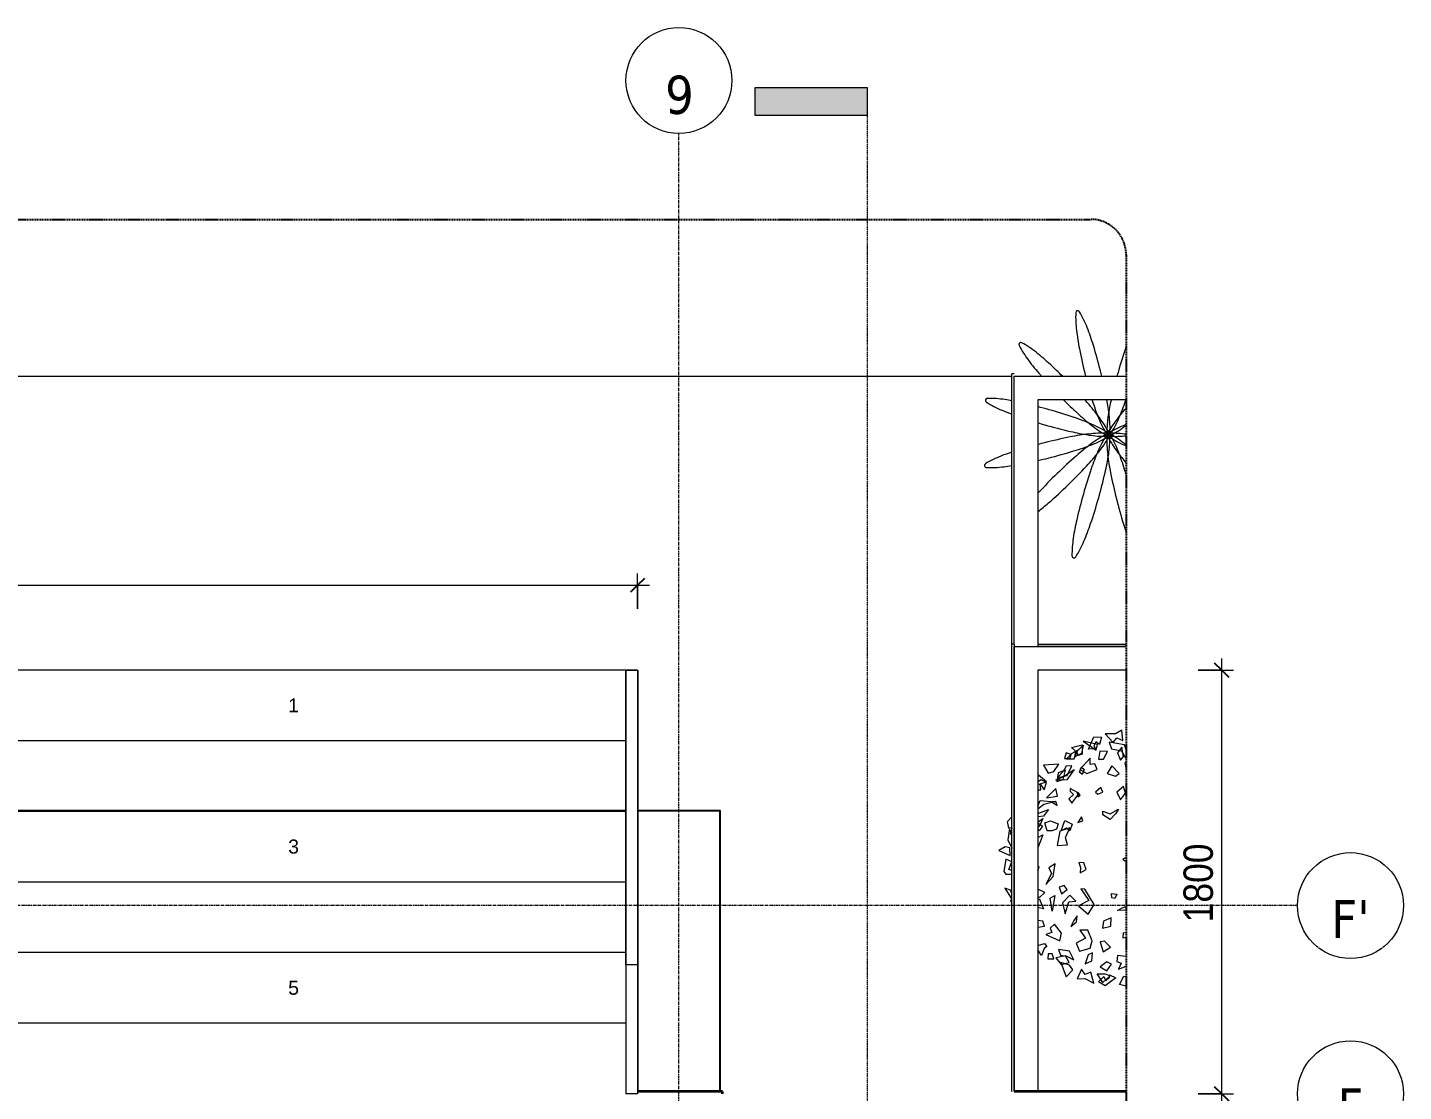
# Model space of a CAD drawing. Header units: millimetres. Extents: x 74302 to 149682, y -1785 to 49068.
# Drawn here: x 80785 to 86631, y 44547 to 49068 of the extents above; entities that cross this region are included whole.
import ezdxf

# ---------------------------------------------------------------- set-up
doc = ezdxf.new("R2010")
doc.units = ezdxf.units.MM
for name, pattern in [('Dash - Tight', [4.5, 3, -1.5]), ('Dash Dot 3_16_', [7.9375, 4.7625, -1.5875, 0, -1.5875]), ('Grid Line', [22.225, 12.7, -3.175, 3.175, -3.175]), ('Hidden', [7.14375, 4.7625, -2.38125])]:
    doc.linetypes.add(name, pattern=pattern)
for name, color, linetype, lineweight in [('A-ANNO-DIMS', 211, 'Continuous', 9), ('A-ANNO-DIMS-50', 211, 'Continuous', 9), ('A-DETL-GENF-2', 92, 'Dash - Tight', 18), ('A-DETL-GENF-3', 92, 'Hidden', 25), ('A-FLOR', 192, 'Continuous', 18), ('A-FLOR-HRAL', 11, 'Continuous', 18), ('A-WALL', 113, 'Continuous', 18), ('A-WALL-3', 113, 'Continuous', 35), ('C-PRKG', 70, 'Continuous', 18), ('G-ANNO-SYMB', 111, 'Continuous', 9), ('G-ANNO-SYMB-1', 111, 'Dash Dot 3_16_', 18), ('G-IMPT', 8, 'Continuous', 18), ('G-IMPT-2', 8, 'Continuous', 25), ('L-PLNT-1', 253, 'Continuous', 18), ('M-EQPM', 50, 'Continuous', 18), ('S-GRID-1', 1, 'Grid Line', 9), ('S-GRID-IDEN', 1, 'Continuous', 9), ('S-STRS', 31, 'Continuous', 18), ('S-STRS-ANNO', 31, 'Continuous', 18)]:
    doc.layers.add(name, color=color, linetype=linetype, lineweight=lineweight)
doc.styles.add('Arial_1', font='arial.ttf', dxfattribs={"height": 59.53})
doc.styles.add('Tahoma_B', font='tahomabd.ttf', dxfattribs={"height": 162.5})
doc.styles.add('UTM Avo', font='', dxfattribs={"width": 0.9, "height": 125})
doc.styles.get('UTM Avo').set_extended_font_data('UTM Avo')
doc.dimstyles.new('1_Dim_chi_tiet_2_5', dxfattribs={"dimscale": 304.8, "dimtxt": 124.912619, "dimasz": 0.19685, "dimexe": 0.164042, "dimexo": 0.0625, "dimgap": 0.016404, "dimtad": 1, "dimdec": 0, "dimrnd": 5, "dimzin": 0, "dimdsep": 46, "dimtxsty": 'UTM Avo', "dimblk1": 'OBLIQUE', "dimblk2": 'OBLIQUE', "dimsah": 1, "dimcen": 0.09, "dimdle": 0.164042, "dimazin": 0, "dimtfac": 1, "dimtdec": 4, "dimtix": 1, "dimtmove": 0, "dimatfit": 3, "dimfxl": 0.328084, "dimfxlon": 1, "dimtvp": 1, "dimtolj": 1, "dimtzin": 0, "dimarcsym": 2})

# ---------------------------------------------------------------- blocks, each defined once
blk = doc.blocks.new('Top Rail Type - Top Rail_Internal_-939791-TKCS_SẢNH - BẬC CẤP 2 - MẶT BẰNG')
at = {"layer": 'A-FLOR-HRAL'}
for p, q in [((83327.2, 46336.9), (83377.2, 46336.9)), ((83327.2, 45084.8), (83327.2, 46336.9)), ((83377.2, 46336.9), (83377.2, 45084.8)), ((83377.2, 45084.8), (83327.2, 45084.8))]:
    blk.add_line(p, q, dxfattribs=at)
blk = doc.blocks.new('Top Rail Type - Top Rail_Internal_-V3-TKCS_SẢNH - BẬC CẤP 2 - MẶT BẰNG')
at = {"layer": 'A-FLOR-HRAL'}
for p, q in [((83377.2, 46336.9), (83327.2, 46336.9)), ((83327.2, 46336.9), (83327.2, 44536.9)), ((83377.2, 46336.9), (83377.2, 44536.9)), ((83377.2, 44536.9), (83327.2, 44536.9))]:
    blk.add_line(p, q, dxfattribs=at)
blk = doc.blocks.new('BAI XE PCCC - BAI XE PCCC-1475173-TKCS_SẢNH - BẬC CẤP 2 - MẶT BẰNG')
at = {"layer": 'C-PRKG'}
blk.add_line((3685, 0), (12715, 0), dxfattribs=at)
blk = doc.blocks.new('TKTC_XREF_251221_MB TANG 1 - TKTC_XREF_260130_MB TANG 1_dwg-4202109-TKCS_SẢNH - BẬC CẤP 2 - MẶT BẰNG')
at = {"layer": 'G-IMPT-2'}
blk.add_line((-119824.5, -355607.7), (-125573.7, -355607.7), dxfattribs=at)
at = {"layer": 'G-IMPT-2', "flags": 128}
blk.add_lwpolyline([(-119424.1, -356799.7), (-119424.1, -355607.7), (-119774.5, -355607.7)], dxfattribs=at)
blk = doc.blocks.new('TKTC_XREF_251221_MB TANG 1 - TKTC_XREF_251221_MB TANG 1-2038492-TKCS_SẢNH - BẬC CẤP 2 - MẶT BẰNG')
blk.add_blockref('TKTC_XREF_251221_MB TANG 1 - TKTC_XREF_260130_MB TANG 1_dwg-4202109-TKCS_SẢNH - BẬC CẤP 2 - MẶT BẰNG', (169499.1, 384109.7))
blk = doc.blocks.new('CAY BACH TRINH - CAY BACH TRINH_dwg-2249800-TKCS_SẢNH - BẬC CẤP 2 - MẶT BẰNG')
at = {"layer": 'G-IMPT'}
for p, q in [((-83, 1327), (-78, 1331)), ((-1250, 598), (-1109, 650)), ((-1595, 398), (-1619, 320)), ((-1619, 320), (-1594, 328)), ((-1597, 135), (-1594, 147)), ((-1604, -526), (-1594, -514)), ((-1250, -505), (-1224, -515)), ((-1173, -669), (-1250, -651)), ((-129, -656), (-78, -638)), ((-120, -1056), (-78, -1045)), ((-180, -1469), (-78, -1430))]:
    blk.add_line(p, q, dxfattribs=at)
at = {"layer": 'G-IMPT', "flags": 128}
for points in [[(-357, 1653), (-250, 1541), (-201, 1603), (-123, 1566), (-133, 1703), (-220, 1653)], [(-715, 1368), (-728, 1408), (-805, 1472), (-663, 1508), (-663, 1385)], [(-648, 1504), (-672, 1392), (-758, 1347), (-746, 1419), (-706, 1444)], [(-477, 1437), (-459, 1512), (-646, 1555)], [(-578, 1452), (-505, 1613), (-404, 1608), (-431, 1511), (-482, 1548), (-505, 1489), (-486, 1456)], [(-133, 1478), (-191, 1403), (-152, 1303), (-113, 1353)], [(-874, 1403), (-896, 1328), (-826, 1327), (-809, 1379)], [(-870, 1320), (-769, 1323), (-719, 1438), (-798, 1395)], [(-556, 1333), (-692, 1179), (-600, 1129), (-460, 1181), (-492, 1255), (-553, 1247)], [(-428, 1425), (-446, 1319), (-376, 1318), (-327, 1420)], [(-1174, 1238), (-1112, 1130), (-1037, 1152), (-972, 1252)], [(-766, 1181), (-866, 1042), (-1009, 1038), (-900, 1094)], [(-996, 1019), (-915, 1047), (-883, 1171), (-978, 1137)], [(-989, 1076), (-860, 1099), (-799, 1231), (-876, 1225), (-913, 1152)], [(-697, 1145), (-671, 1210), (-634, 1180), (-660, 1114)], [(-269, 1228), (-328, 1128), (-220, 1091), (-172, 1128)], [(-1010, 928), (-1137, 803), (-990, 828)], [(-840, 791), (-799, 735), (-718, 839), (-724, 876), (-821, 927), (-821, 894), (-775, 847)], [(-415, 941), (-483, 878), (-454, 853), (-386, 878)], [(-113, 953), (-201, 878), (-152, 778), (-84, 866)], [(-993, 702), (-1009, 756), (-1064, 751)], [(-717, 878), (-717, 816), (-688, 841)], [(-721, 477), (-654, 499), (-671, 550)], [(-220, 591), (-289, 516), (-386, 578), (-386, 628), (-289, 591), (-181, 653)], [(-1065, 367), (-1127, 366), (-1158, 473), (-1082, 500), (-981, 458), (-1000, 389)], [(-855, 181), (-881, 279), (-825, 405), (-958, 362), (-994, 169)], [(-942, 366), (-893, 503), (-795, 453), (-825, 366), (-873, 403)], [(-1619, 40), (-1622, 139), (-1683, 152), (-1767, 105)], [(-1145, -345), (-1046, -242), (-1021, -71), (-1105, -125), (-1069, -201)], [(-688, -191), (-610, -147), (-641, -60), (-704, -55), (-685, -122)], [(-935, -470), (-860, -411), (-900, -361), (-966, -383)], [(-1024, -493), (-1058, -702), (-1088, -530)], [(-888, -735), (-838, -578), (-745, -570), (-823, -487), (-921, -590)], [(-582, -741), (-504, -613), (-626, -407), (-681, -406), (-575, -561), (-711, -631)], [(-229, -532), (-269, -525), (-272, -467), (-200, -477)], [(-1144, -1010), (-957, -1095), (-936, -993), (-1027, -873), (-1088, -926), (-1063, -982)], [(-811, -903), (-736, -844), (-727, -764), (-770, -826)], [(-393, -926), (-281, -901), (-277, -790), (-378, -835)], [(-698, -1231), (-557, -1193), (-527, -1096), (-584, -953), (-693, -951), (-619, -1061), (-741, -1124)], [(-1117, -1335), (-1039, -1334), (-1059, -1267), (-1114, -1266)], [(-771, -1348), (-831, -1232), (-975, -1212), (-947, -1284), (-866, -1298)], [(-622, -1399), (-535, -1360), (-523, -1254), (-580, -1280)], [(-384, -1242), (-286, -1181), (-363, -1098), (-424, -1108)], [(-883, -1296), (-1010, -1321), (-942, -1409), (-834, -1384)], [(-872, -1573), (-787, -1482), (-829, -1416), (-944, -1384)], [(-336, -1491), (-270, -1405), (-332, -1372), (-423, -1439)], [(-505, -1659), (-547, -1509), (-620, -1542), (-671, -1472), (-727, -1598), (-626, -1595)], [(-386, -1646), (-464, -1534), (-357, -1534), (-289, -1559)], [(-215, -1584), (-355, -1693), (-443, -1641), (-373, -1567), (-346, -1624), (-297, -1583), (-299, -1545)]]:
    blk.add_lwpolyline(points, close=True, dxfattribs=at)
for points in [[(-78, 1442), (-99, 1506), (-301, 1542), (-270, 1454), (-140, 1428), (-83, 1327)], [(-78, 1280), (-94, 1266), (-78, 1186)], [(-1250, 911), (-1208, 910), (-1218, 988), (-1136, 1017), (-1240, 1107), (-1250, 1073)], [(-1164, 910), (-1135, 1007), (-1204, 1044), (-1250, 1018)], [(-1250, 990), (-1216, 980), (-1164, 910)], [(-1250, 695), (-1217, 768), (-1027, 752), (-1169, 714), (-1250, 653)], [(-1594, 407), (-1634, 403), (-1653, 491), (-1595, 553)], [(-1109, 650), (-1174, 560), (-1250, 550)], [(-1594, 308), (-1626, 391), (-1648, 247), (-1597, 135)], [(-1250, 482), (-1185, 528), (-1224, 441), (-1250, 412)], [(-1250, 474), (-1188, 428), (-1232, 366), (-1250, 391)], [(-1250, 277), (-1183, 312), (-1221, 219), (-1250, 142)], [(-78, 14), (-123, -9), (-94, -34), (-78, -29)], [(-1595, -47), (-1673, -9), (-1702, -172), (-1673, -209), (-1594, -209)], [(-1594, -159), (-1634, -147), (-1595, -47)], [(-1594, -170), (-1599, -161), (-1594, -158)], [(-1250, -161), (-1232, -115), (-1250, -102)], [(-1594, -465), (-1615, -421), (-1690, -396), (-1604, -526)], [(-1595, -596), (-1604, -509), (-1594, -511)], [(-1224, -515), (-1157, -451), (-1250, -408)], [(-1250, -532), (-1227, -542), (-1173, -669)], [(-1594, -571), (-1613, -563), (-1594, -601)], [(-78, -688), (-193, -693), (-129, -656)], [(-1250, -912), (-1163, -901), (-1183, -834), (-1250, -823)], [(-78, -993), (-117, -988), (-120, -1056)], [(-1250, -1155), (-1162, -1128), (-1130, -1172)], [(-1130, -1172), (-1165, -1196), (-1203, -1289), (-1250, -1213)], [(-78, -1305), (-194, -1290), (-200, -1370), (-142, -1392), (-180, -1469)], [(-78, -1695), (-167, -1674), (-109, -1565), (-78, -1570)]]:
    blk.add_lwpolyline(points, dxfattribs=at)
blk = doc.blocks.new('CAY BACH TRINH - CAY BACH TRINH-2249732-TKCS_SẢNH - BẬC CẤP 2 - MẶT BẰNG')
at = {"xscale": 0.3200000000000001, "yscale": 0.3200000000000001, "zscale": 0.3200000000000001}
blk.add_blockref('CAY BACH TRINH - CAY BACH TRINH_dwg-2249800-TKCS_SẢNH - BẬC CẤP 2 - MẶT BẰNG', (0, 0), dxfattribs=at)
blk = doc.blocks.new('CAY LAI TAY - CAY LAI TAY_dwg-2249844-TKCS_SẢNH - BẬC CẤP 2 - MẶT BẰNG')
at = {"layer": 'G-IMPT'}
for p, q in [((-195, 421), (-194, 416)), ((208, 109), (212, 112))]:
    blk.add_line(p, q, dxfattribs=at)
for centre, radius, start, end in [((-369, 1466), 24.6, 104.1164, 177.583), ((-369, 1466), 24.6, 30.6499, 104.1164), ((882, 1414), 1276, 177.583, 187.1066), ((-1446, 828), 1276, 21.1263, 30.6499), ((2760, 1648), 3169, 187.1066, 191.2008), ((-3211, 146), 3169, 17.032, 21.1263), ((-1053, 1085), 24.6, 134.1164, 207.583), ((57, 1665), 1276, 207.583, 217.1066), ((-1053, 1085), 24.6, 60.6499, 134.1164), ((-1666, -6), 1276, 51.1263, 60.6499), ((5779, 2246), 6247, 191.2008, 194.1164), ((-6154, -755), 6247, 14.1164, 17.032), ((6128, -945), 6247, 161.2596, 164.1164), ((1566, 2807), 3169, 217.1066, 221.2008), ((-2854, -1479), 3169, 47.032, 51.1263), ((-4952, -3731), 6247, 45.2398, 47.032), ((3882, 4834), 6247, 221.2008, 221.3905), ((5779, 2246), 6247, 194.1164, 194.2861), ((-6154, -755), 6247, 13.5134, 14.1164), ((6128, -945), 6247, 164.1164, 164.6927), ((-1454, 414), 24.6, 164.1164, 237.583), ((-1454, 414), 24.6, 90.6499, 164.1164), ((-783, 1470), 1276, 237.583, 247.1066), ((-1440, -838), 1276, 81.1263, 90.6499), ((-1732, -2707), 3169, 79.5918, 81.1263), ((-2423, -5707), 6247, 74.1164, 75.403), ((3882, 4834), 6247, 224.9505, 227.032), ((-4952, -3731), 6247, 41.2008, 41.6662), ((-2636, -1704), 3169, 37.1066, 41.2008), ((2836, 1344), 3169, 197.032, 201.1263), ((-3134, -157), 3169, 7.1066, 10.5271), ((3128, -254), 3169, 167.6909, 171.1263), ((-2793, 1431), 3169, 337.1066, 341.2008), ((-5707, 2423), 6247, 341.2008, 341.3131), ((-47, 3214), 3169, 247.1066, 249.444), ((-2423, -5707), 6247, 71.2008, 74.1164), ((-1431, -2793), 3169, 67.1066, 71.2008), ((1784, 2582), 3169, 227.032, 231.1263), ((1071, 662), 1276, 201.1263, 210.6499), ((-1127, -562), 1276, 27.583, 37.1066), ((1258, 38), 1276, 171.1263, 180.6499), ((1109, -596), 1276, 141.1263, 150.6499), ((-1257, 77), 1276, 357.583, 7.1066), ((-1050, 695), 1276, 327.583, 337.1066), ((2582, -1784), 3169, 138.4165, 141.1263), ((945, 6128), 6247, 253.3155, 254.1164), ((945, 6128), 6247, 254.1164, 257.032), ((157, -3134), 3169, 97.1066, 101.2008), ((254, 3128), 3169, 257.032, 261.1263), ((-77, -1257), 1276, 87.583, 97.1066), ((562, -1127), 1276, 117.583, 127.1066), ((596, 1109), 1276, 231.1263, 240.6499), ((-695, -1050), 1276, 57.583, 67.1066), ((-18, -17), 24.6, 44.1164, 117.583), ((-6, 24), 24.6, 210.6499, 284.1164), ((-7, -24), 24.6, 74.1164, 147.583), ((-24, -6), 24.6, 14.1164, 87.583), ((6, -24), 24.6, 104.1164, 177.583), ((7, 24), 24.6, 180.6499, 254.1164), ((-24, -6), 24.6, 300.6499, 14.1164), ((-24, 7), 24.6, 344.1164, 57.583), ((18, 17), 24.6, 150.6499, 224.1164), ((17, -18), 24.6, 134.1164, 207.583), ((24, 6), 24.6, 120.6499, 194.1164), ((-17, 18), 24.6, 314.1164, 27.583), ((-6, 24), 24.6, 284.1164, 357.583), ((24, -7), 24.6, 90.6499, 164.1164), ((7, 24), 24.6, 254.1164, 327.583), ((17, -18), 24.6, 60.6499, 134.1164), ((6, -24), 24.6, 30.6499, 104.1164), ((-7, -24), 24.6, 0.6499, 74.1164), ((-18, -17), 24.6, 330.6499, 44.1164), ((24, 6), 24.6, 194.1164, 267.583), ((18, 17), 24.6, 224.1164, 297.583), ((662, -1071), 1276, 111.1263, 120.6499), ((38, -1258), 1276, 82.1459, 90.6499), ((-562, 1127), 1276, 297.583, 307.1066), ((-596, -1109), 1276, 51.1263, 60.6499), ((1344, -2836), 3169, 110.9295, 111.1263), ((755, -6154), 6247, 104.1164, 104.879), ((755, -6154), 6247, 101.2008, 104.1164), ((-1344, 2836), 3169, 287.032, 291.1263), ((1704, -2636), 3169, 127.1066, 131.2008), ((-38, 1258), 1276, 261.1263, 270.6499), ((-662, 1071), 1276, 291.1263, 300.6499), ((1050, -695), 1276, 147.583, 157.1066), ((-1109, 596), 1276, 321.1263, 330.6499), ((-17, 18), 24.6, 240.6499, 314.1164), ((-24, 7), 24.6, 270.6499, 344.1164), ((1257, -77), 1276, 177.583, 187.1066), ((1127, 562), 1276, 207.583, 217.1066), ((24, -7), 24.6, 164.1164, 237.583), ((-1258, -38), 1276, 351.1263, 0.6499), ((695, 1050), 1276, 237.583, 247.1066), ((77, 1257), 1276, 267.583, 276.0987), ((-1071, -662), 1276, 21.1263, 30.6499), ((1431, 2793), 3169, 247.1066, 247.3795), ((-1784, -2582), 3169, 50.9482, 51.1263), ((-828, -1446), 1276, 111.1263, 120.6499), ((-146, -3211), 3169, 108.6545, 111.1263), ((-2246, 5779), 6247, 282.9243, 284.1164), ((-2246, 5779), 6247, 284.1164, 287.032), ((3731, -4952), 6247, 131.2008, 134.1164), ((-2582, 1784), 3169, 317.032, 321.1263), ((2793, -1431), 3169, 157.1066, 161.2008), ((-3128, 254), 3169, 347.032, 351.1263), ((3134, 157), 3169, 187.1066, 191.2008), ((2636, 1704), 3169, 217.1066, 220.0947), ((-2836, -1344), 3169, 17.032, 21.1263), ((-1466, -369), 24.6, 120.6499, 194.1164), ((-1466, -369), 24.6, 194.1164, 267.583), ((-1414, 882), 1276, 267.583, 277.1066), ((-1648, 2760), 3169, 277.1066, 278.8612), ((3731, -4952), 6247, 134.1164, 137.032), ((-4834, 3882), 6247, 314.1164, 317.032), ((5707, -2423), 6247, 161.2008, 164.1164), ((-6128, 945), 6247, 344.1164, 347.032), ((6154, 755), 6247, 191.2008, 194.1164), ((-5779, -2246), 6247, 16.4277, 17.032), ((-4834, 3882), 6247, 311.2008, 314.1164), ((1479, -2854), 3169, 137.032, 137.2665), ((-2807, 1566), 3169, 308.1781, 311.2008), ((5707, -2423), 6247, 164.1164, 167.032), ((-6128, 945), 6247, 341.2008, 344.1164), ((6154, 755), 6247, 194.1164, 197.032), ((2707, -1732), 3169, 167.032, 171.1263), ((-3214, -47), 3169, 337.1066, 341.2008), ((3211, -146), 3169, 197.032, 198.8439), ((838, -1440), 1276, 171.1263, 180.6499), ((-1470, -783), 1276, 327.583, 337.1066), ((-414, -1454), 24.6, 180.6499, 254.1164), ((-414, -1454), 24.6, 254.1164, 327.583)]:
    blk.add_arc(centre, radius, start, end, dxfattribs=at)
blk = doc.blocks.new('CAY LAI TAY - CAY LAI TAY-2249849-TKCS_SẢNH - BẬC CẤP 2 - MẶT BẰNG')
at = {"xscale": 0.3535714285714286, "yscale": 0.3535714285714286, "zscale": 0.3535714285714286}
blk.add_blockref('CAY LAI TAY - CAY LAI TAY_dwg-2249844-TKCS_SẢNH - BẬC CẤP 2 - MẶT BẰNG', (0, 0), dxfattribs=at)
blk = doc.blocks.new('BORDER VIEW - BORDER VIEW-2327464-TKCS_SẢNH - BẬC CẤP 2 - MẶT BẰNG')
at = {"layer": 'A-DETL-GENF-3'}
for p, q in [((150, 9715.4), (9922, 9715.4)), ((10072, 9565.4), (10072, 150))]:
    blk.add_line(p, q, dxfattribs=at)
blk.add_arc((9922, 9565.4), 150, 0, 90, dxfattribs=at)
blk = doc.blocks.new('Grid - M_Grid Head - Circle-353313-TKCS_SẢNH - BẬC CẤP 2 - MẶT BẰNG')
at = {"layer": 'S-GRID-IDEN'}
blk.add_circle((0, 0), 4.5, dxfattribs=at)
blk = doc.blocks.new('Section - 3_32_ x 3_8_-4701953-TKCS_SẢNH - BẬC CẤP 2 - MẶT BẰNG')
at = {"layer": 'G-ANNO-SYMB'}
blk.add_hatch(color=256, dxfattribs=at).paths.add_polyline_path([(0, 9.525), (0, 0), (-2.38125, 0), (-2.38125, 9.525)])
for p, q in [((0, 9.525), (-2.38125, 9.525)), ((-2.38125, 9.525), (-2.38125, 0)), ((0, 0), (0, 9.525)), ((-2.38125, 0), (0, 0))]:
    blk.add_line(p, q, dxfattribs=at)
blk = doc.blocks.new('DIMBLOCK9-TKCS_SẢNH - BẬC CẤP 2 - MẶT BẰNG')
at = {"layer": 'A-ANNO-DIMS-50'}
for p, q in [((77528, 46598.5), (77528, 46748.5)), ((83377.2, 46598.5), (83377.2, 46748.5)), ((77478, 46698.5), (83427.2, 46698.5)), ((77528, 46698.5), (77528, 46598.5)), ((83377.2, 46698.5), (83377.2, 46598.5))]:
    blk.add_line(p, q, dxfattribs=at)
at = {"layer": 'A-ANNO-DIMS-50', "lineweight": 25}
for p, q in [((77528, 46698.5), (77558, 46728.5)), ((83377.2, 46698.5), (83407.2, 46728.5)), ((77528, 46698.5), (77498, 46668.5)), ((83377.2, 46698.5), (83347.2, 46668.5))]:
    blk.add_line(p, q, dxfattribs=at)
at = {"layer": 'A-ANNO-DIMS-50', "color": 0, "insert": (80281.4, 46860.9), "char_height": 125, "width": 410.824, "attachment_point": 1, "line_spacing_factor": 1.110334, "style": 'UTM Avo'}
blk.add_mtext('5850', dxfattribs=at)
blk = doc.blocks.new('_Oblique')
at = {"color": 0, "linetype": 'ByBlock', "lineweight": -2}
blk.add_line((-0.5, -0.5), (0.5, 0.5), dxfattribs=at)
blk = doc.blocks.new('DIMBLOCK12-TKCS_SẢNH - BẬC CẤP 2 - MẶT BẰNG')
at = {"layer": 'A-ANNO-DIMS-50', "lineweight": 25}
for p, q in [((85858.8, 44536.9), (85828.8, 44566.9)), ((85858.8, 44536.9), (85888.8, 44506.9)), ((85858.8, 39236.9), (85828.8, 39266.9)), ((85858.8, 39236.9), (85888.8, 39206.9))]:
    blk.add_line(p, q, dxfattribs=at)
at = {"layer": 'A-ANNO-DIMS-50'}
for p, q in [((85758.8, 44536.9), (85908.8, 44536.9)), ((85858.8, 44536.9), (85758.8, 44536.9)), ((85858.8, 39186.9), (85858.8, 44536.9)), ((85758.8, 39236.9), (85908.8, 39236.9)), ((85858.8, 39236.9), (85758.8, 39236.9))]:
    blk.add_line(p, q, dxfattribs=at)
at = {"layer": 'A-ANNO-DIMS-50', "color": 0, "insert": (85696.4, 41715.8), "char_height": 125, "width": 410.824, "attachment_point": 1, "rotation": 90, "line_spacing_factor": 1.110334, "style": 'UTM Avo'}
blk.add_mtext('5300', dxfattribs=at)
blk = doc.blocks.new('DIMBLOCK13-TKCS_SẢNH - BẬC CẤP 2 - MẶT BẰNG')
at = {"layer": 'A-ANNO-DIMS-50', "lineweight": 25}
for p, q in [((85858.8, 46336.9), (85828.8, 46366.9)), ((85858.8, 46336.9), (85888.8, 46306.9)), ((85858.8, 44536.9), (85828.8, 44566.9)), ((85858.8, 44536.9), (85888.8, 44506.9))]:
    blk.add_line(p, q, dxfattribs=at)
at = {"layer": 'A-ANNO-DIMS-50'}
for p, q in [((85858.8, 44536.9), (85858.8, 46386.9)), ((85758.8, 46336.9), (85908.8, 46336.9)), ((85858.8, 46336.9), (85758.8, 46336.9)), ((85758.8, 44536.9), (85908.8, 44536.9)), ((85858.8, 44536.9), (85758.8, 44536.9))]:
    blk.add_line(p, q, dxfattribs=at)
at = {"layer": 'A-ANNO-DIMS-50', "color": 0, "insert": (85696.4, 45265.8), "char_height": 125, "width": 410.824, "attachment_point": 1, "rotation": 90, "line_spacing_factor": 1.110334, "style": 'UTM Avo'}
blk.add_mtext('1800', dxfattribs=at)

msp = doc.modelspace()

# ---------------------------------------------------------------- linework, layer by layer
at = {"layer": 'A-FLOR'}
msp.add_line((75937.6, 47586.3), (84967.6, 47586.3), dxfattribs=at)
at = {"layer": 'A-WALL'}
for p, q in [((84967.6, 46447.4), (84967.6, 47596.3)), ((84977.6, 47596.3), (84967.6, 47596.3)), ((84977.6, 46447.4), (84977.6, 47586.3)), ((84977.6, 47586.3), (85452.6, 47586.3)), ((85077.6, 47486.3), (85077.6, 46437.4)), ((85452.6, 47486.3), (85077.6, 47486.3)), ((84967.6, 44546.9), (84967.6, 46447.4)), ((84977.6, 46447.4), (84967.6, 46447.4)), ((84977.6, 46447.4), (84977.6, 44546.9)), ((84977.6, 44546.9), (84977.6, 46437.4)), ((84977.6, 46437.4), (85452.6, 46437.4)), ((85077.6, 46447.4), (85452.6, 46447.4)), ((85452.6, 46437.4), (85077.6, 46437.4)), ((85077.6, 46337.4), (85077.6, 44546.9)), ((85452.6, 46337.4), (85077.6, 46337.4))]:
    msp.add_line(p, q, dxfattribs=at)
at = {"layer": 'A-WALL-3'}
for p, q in [((83737.6, 44546.9), (83377.6, 44546.9)), ((83737.6, 44536.9), (83737.6, 44546.9)), ((85452.6, 44546.9), (84977.6, 44546.9))]:
    msp.add_line(p, q, dxfattribs=at)
at = {"layer": 'G-ANNO-SYMB-1'}
msp.add_line((84352.6, 48693.5), (84352.6, 37893.4), dxfattribs=at)
at = {"layer": 'S-GRID-1'}
for p, q in [((83552.6, 47367.9), (83552.6, 48617.9)), ((83552.6, 39201.3), (83552.6, 47367.9)), ((84931.2, 45336.9), (76001.8, 45336.9)), ((86181.2, 45336.9), (84931.2, 45336.9))]:
    msp.add_line(p, q, dxfattribs=at)
at = {"layer": 'S-STRS'}
for p, q in [((83327.2, 46336.9), (77578, 46336.9)), ((83377.6, 46336.9), (83377.6, 46036.9)), ((83327.2, 46036.9), (77578, 46036.9)), ((83377.6, 46036.9), (83377.6, 45736.9)), ((83327.2, 45736.9), (77578, 45736.9)), ((83377.6, 45736.9), (83377.6, 45436.9)), ((83327.2, 45436.9), (77578, 45436.9)), ((83377.6, 45436.9), (83377.6, 45136.9)), ((83327.2, 45136.9), (77578, 45136.9)), ((83377.6, 45136.9), (83377.6, 44836.9)), ((83327.2, 44836.9), (77578, 44836.9)), ((83377.6, 44836.9), (83377.6, 44546.9))]:
    msp.add_line(p, q, dxfattribs=at)

# ---------------------------------------------------------------- block references
at = {"layer": 'A-DETL-GENF-2'}
msp.add_blockref('BORDER VIEW - BORDER VIEW-2327464-TKCS_SẢNH - BẬC CẤP 2 - MẶT BẰNG', (75380.6, 38537.4), dxfattribs=at)
at = {"layer": 'A-FLOR-HRAL'}
for name in ['Top Rail Type - Top Rail_Internal_-939791-TKCS_SẢNH - BẬC CẤP 2 - MẶT BẰNG', 'Top Rail Type - Top Rail_Internal_-V3-TKCS_SẢNH - BẬC CẤP 2 - MẶT BẰNG']:
    msp.add_blockref(name, (0, 0), dxfattribs=at)
at = {"layer": 'C-PRKG'}
msp.add_blockref('BAI XE PCCC - BAI XE PCCC-1475173-TKCS_SẢNH - BẬC CẤP 2 - MẶT BẰNG', (72252.6, 47586.3), dxfattribs=at)
at = {"layer": 'G-ANNO-SYMB', "extrusion": (0, 0, -1), "xscale": 49.99999999999998, "yscale": 49.99999999999998, "zscale": 49.99999999999998, "rotation": 270.0000000000003}
msp.add_blockref('Section - 3_32_ x 3_8_-4701953-TKCS_SẢNH - BẬC CẤP 2 - MẶT BẰNG', (-84352.6, 48693.5), dxfattribs=at)
at = {"layer": 'L-PLNT-1'}
for name, p in [('CAY LAI TAY - CAY LAI TAY-2249849-TKCS_SẢNH - BẬC CẤP 2 - MẶT BẰNG', (85377.6, 47337.4)), ('CAY BACH TRINH - CAY BACH TRINH-2249732-TKCS_SẢNH - BẬC CẤP 2 - MẶT BẰNG', (85477.6, 45537.4))]:
    msp.add_blockref(name, p, dxfattribs=at)
at = {"layer": 'M-EQPM'}
msp.add_blockref('TKTC_XREF_251221_MB TANG 1 - TKTC_XREF_251221_MB TANG 1-2038492-TKCS_SẢNH - BẬC CẤP 2 - MẶT BẰNG', (33652.6, 17236.9), dxfattribs=at)
at = {"layer": 'S-GRID-IDEN', "xscale": 49.99999999999998, "yscale": 49.99999999999998, "zscale": 49.99999999999998}
msp.add_blockref('Grid - M_Grid Head - Circle-353313-TKCS_SẢNH - BẬC CẤP 2 - MẶT BẰNG', (83552.6, 48842.9), dxfattribs=at)
at = {"layer": 'S-GRID-IDEN', "xscale": 49.99999999999998, "yscale": 49.99999999999998, "zscale": 49.99999999999998, "rotation": 89.99999999999979}
for p in [(86406.2, 45336.9), (86406.2, 44536.9)]:
    msp.add_blockref('Grid - M_Grid Head - Circle-353313-TKCS_SẢNH - BẬC CẤP 2 - MẶT BẰNG', p, dxfattribs=at)

# ---------------------------------------------------------------- texts
at = {"layer": 'S-STRS-ANNO', "char_height": 59.5, "width": 54.943, "attachment_point": 1, "line_spacing_factor": 0.941778, "style": 'Arial_1'}
for s, insert in [('1', (81892.2, 46217.5)), ('3', (81892.2, 45617.5)), ('5', (81892.2, 45017.5))]:
    msp.add_mtext(s, dxfattribs=dict(at, insert=insert))

# ---------------------------------------------------------------- dimensions: what is measured, and where the dimension line sits
at = {"layer": 'A-ANNO-DIMS'}
dim = msp.add_linear_dim(base=(83377.2, 46698.5), p1=(77528, 46598.5), p2=(83377.2, 46598.5), dimstyle='1_Dim_chi_tiet_2_5', override={"dimpost": '<>', "dimfxl": 5849.2}, dxfattribs=at)
dim.commit()
dim.dimension.update_dxf_attribs({"geometry": 'DIMBLOCK9-TKCS_SẢNH - BẬC CẤP 2 - MẶT BẰNG', "text_midpoint": (80452.6, 46768.2)})
for base, p1, p2, override, picture, middle in [((85858.8, 46336.9), (85758.8, 44536.9), (85758.8, 46336.9), {"dimpost": '<>', "dimfxl": 1800}, 'DIMBLOCK13-TKCS_SẢNH - BẬC CẤP 2 - MẶT BẰNG', (85789.1, 45436.9)), ((85858.8, 44536.9), (85758.8, 39236.9), (85758.8, 44536.9), {"dimpost": '<>', "dimfxl": 5300}, 'DIMBLOCK12-TKCS_SẢNH - BẬC CẤP 2 - MẶT BẰNG', (85789.1, 41886.9))]:
    dim = msp.add_linear_dim(base=base, p1=p1, p2=p2, angle=90, dimstyle='1_Dim_chi_tiet_2_5', override=override, dxfattribs=at)
    dim.commit()
    dim.dimension.update_dxf_attribs({"geometry": picture, "text_midpoint": middle})

# ---------------------------------------------------------------- next in the draw order: texts
at = {"layer": 'S-GRID-IDEN', "char_height": 162.5, "attachment_point": 5, "line_spacing_factor": 0.996129, "style": 'Tahoma_B', "bg_fill": 3, "box_fill_scale": 1.25, "bg_fill_color": 256, "bg_fill_true_color": 13158600, "bg_fill_transparency": 0}
for s, insert, width in [('\\pt634.99962,1269.99925,1905.0005,2540.00013,3174.99975,3809.99937,4445.00062,5080.00025,5714.99987,6349.9995,6985.00075,7620.00037,8255,8889.99962,9524.99925,10160.0005,10795.00013,11429.99975,12064.99938,12700.00063,13335.00025,13969.99988,14604.9995,15240.00075,15875.00038,16510,17144.99963,17779.99925,18415.0005,19050.00013,19684.99975,20319.99938;9', (83554.9, 48780.5), 145.5), ("\\pt634.99962,1269.99925,1905.0005,2540.00013,3174.99975,3809.99937,4445.00062,5080.00025,5714.99987,6349.9995,6985.00075,7620.00037,8255,8889.99962,9524.99925,10160.0005,10795.00013,11429.99975,12064.99938,12700.00063,13335.00025,13969.99988,14604.9995,15240.00075,15875.00038,16510,17144.99963,17779.99925,18415.0005,19050.00013,19684.99975,20319.99938;F'", (86405.7, 45279.7), 192), ('\\pt634.99962,1269.99925,1905.0005,2540.00013,3174.99975,3809.99937,4445.00062,5080.00025,5714.99987,6349.9995,6985.00075,7620.00037,8255,8889.99962,9524.99925,10160.0005,10795.00013,11429.99975,12064.99938,12700.00063,13335.00025,13969.99988,14604.9995,15240.00075,15875.00038,16510,17144.99963,17779.99925,18415.0005,19050.00013,19684.99975,20319.99938;F', (86405.7, 44479.7), 132.5)]:
    msp.add_mtext(s, dxfattribs=dict(at, insert=insert, width=width))

doc.saveas('drawing.dxf')
